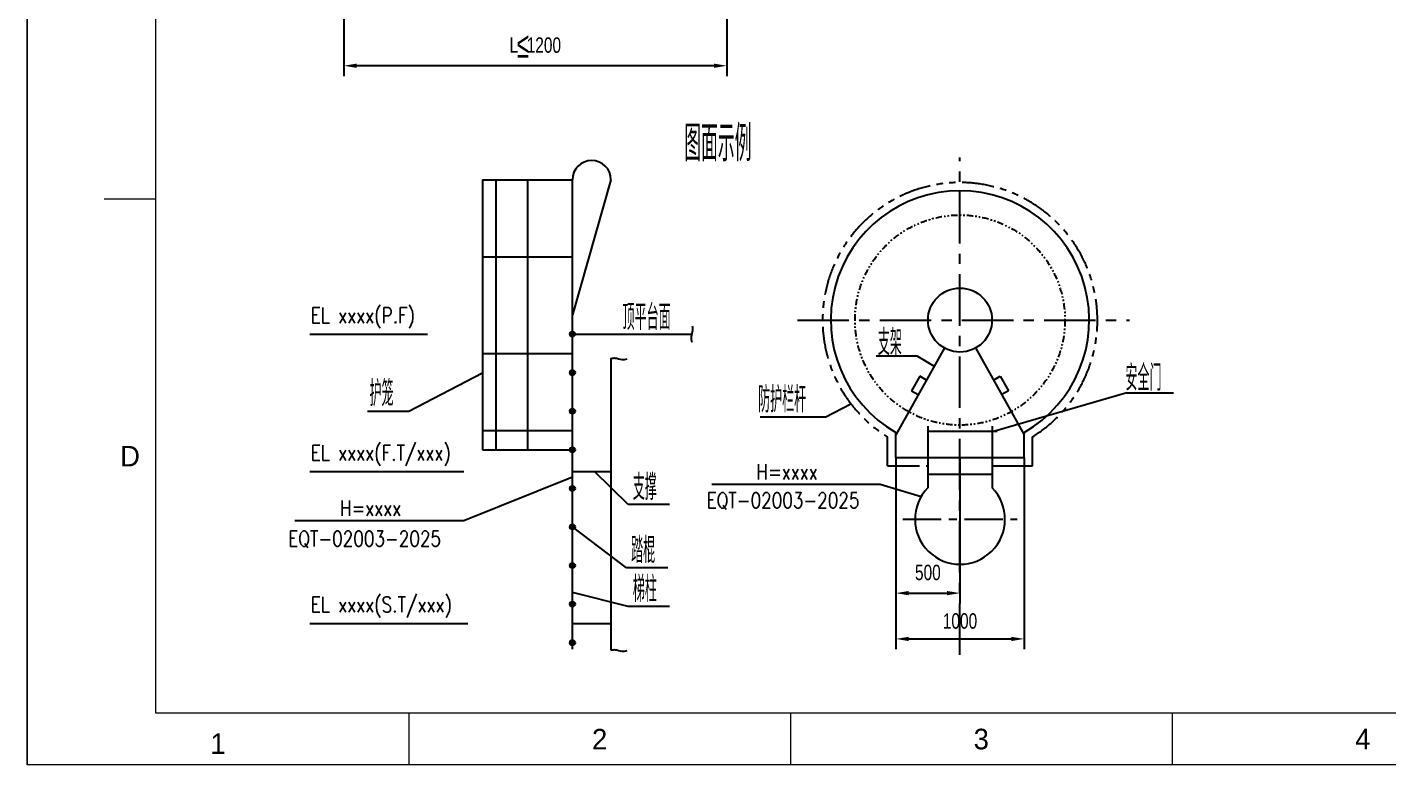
# Model space of a CAD drawing. Extents: x 148 to 221443, y -36682 to 6758.
# Drawn here: x 72653 to 77947, y -12115 to -9247 of the extents above; entities that cross this region are included whole.
import ezdxf
from ezdxf.enums import TextEntityAlignment as Align

# ---------------------------------------------------------------- set-up
doc = ezdxf.new("R2010")
doc.units = 0
doc.header["$LTSCALE"] = 10
doc.header["$MEASUREMENT"] = 0
for name, pattern in [('CENTERX2', [4, 2.5, -0.5, 0.5, -0.5]), ('PHANTOM', [2.5, 1.25, -0.25, 0.25, -0.25, 0.25, -0.25]), ('PHANTOM2', [31.75, 15.875, -3.175, 3.175, -3.175, 3.175, -3.175]), ('PHANTOMS8', [6.1, 2.5, -0.8, 0.6, -0.8, 0.6, -0.8])]:
    doc.linetypes.add(name, pattern=pattern)
for name, color, linetype in [('2', 4, 'Continuous'), ('CENTER', 1, 'CENTERX2'), ('DIM', 4, 'Continuous'), ('RED', 7, 'Continuous'), ('WHITE', 7, 'Continuous')]:
    doc.layers.add(name, color=color, linetype=linetype)
doc.layers.add('2（细实线）', color=3, linetype='Continuous', lineweight=20)
doc.layers.add('图框层', color=7, linetype='Continuous', lineweight=15)
doc.styles.add('HZ', font='ROMS.SHX', dxfattribs={"width": 0.75, "bigfont": 'GBCBIG.SHX'})
doc.styles.get("Standard").update_dxf_attribs({"font": 'wison_e.shx', "width": 0.75, "bigfont": 'wison_c.shx'})
doc.styles.add('XW', font='ROMANS.shx', dxfattribs={"width": 0.85})
doc.dimstyles.new('DIM1', dxfattribs={"dimscale": 20, "dimtxt": 3, "dimasz": 2.5, "dimexe": 2, "dimexo": 0, "dimgap": 1, "dimtad": 0, "dimdec": 0, "dimzin": 0, "dimdsep": 46, "dimtxsty": 'Standard', "dimcen": 2, "dimclrd": 3, "dimclre": 3, "dimclrt": 3, "dimadec": 0, "dimazin": 0, "dimtfac": 0.666667, "dimtdec": 0, "dimtofl": 0, "dimtmove": 2, "dimatfit": 1, "dimfxl": 2, "dimtvp": 1.333333, "dimtolj": 1, "dimtzin": 0, "dimarcsym": 0})

# ---------------------------------------------------------------- blocks, each defined once
blk = doc.blocks.new('*D352')
at = {"layer": 'Defpoints', "color": 0}
for p in [(76032.7, -10920.1), (76282.7, -10920.1), (76282.7, -11447.1)]:
    blk.add_point(p, dxfattribs=at)
at = {"layer": 'DIM', "color": 3, "linetype": 'Continuous', "lineweight": -2}
for p, q in [((76032.7, -10920.1), (76032.7, -11487.1)), ((76282.7, -10920.1), (76282.7, -11487.1)), ((76082.7, -11447.1), (76232.7, -11447.1))]:
    blk.add_line(p, q, dxfattribs=at)
at = {"layer": 'DIM', "color": 3}
for points in [[(76082.7, -11438.8), (76082.7, -11455.4), (76032.7, -11447.1)], [(76232.7, -11455.4), (76232.7, -11438.8), (76282.7, -11447.1)]]:
    blk.add_solid(points, dxfattribs=at)
at = {"layer": 'DIM', "color": 3, "insert": (76157.7, -11367.1), "char_height": 60, "attachment_point": 5}
blk.add_mtext('\\A1;500', dxfattribs=at)
blk = doc.blocks.new('*D353')
at = {"layer": 'Defpoints', "color": 0}
for p in [(76032.7, -10920.1), (76532.7, -10920.1), (76532.7, -11625.1)]:
    blk.add_point(p, dxfattribs=at)
at = {"layer": 'DIM', "color": 3, "linetype": 'Continuous', "lineweight": -2}
for p, q in [((76032.7, -10920.1), (76032.7, -11665.1)), ((76532.7, -10920.1), (76532.7, -11665.1)), ((76082.7, -11625.1), (76482.7, -11625.1))]:
    blk.add_line(p, q, dxfattribs=at)
at = {"layer": 'DIM', "color": 3}
for points in [[(76082.7, -11616.8), (76082.7, -11633.5), (76032.7, -11625.1)], [(76482.7, -11633.5), (76482.7, -11616.8), (76532.7, -11625.1)]]:
    blk.add_solid(points, dxfattribs=at)
at = {"layer": 'DIM', "color": 3, "insert": (76282.7, -11555.8), "char_height": 60, "attachment_point": 5}
blk.add_mtext('\\A1;1000', dxfattribs=at)
blk = doc.blocks.new('*D358')
at = {"layer": 'Defpoints', "color": 0}
for p in [(75375, -8542.3), (73885, -8787.8), (73885, -9396.4)]:
    blk.add_point(p, dxfattribs=at)
at = {"layer": 'WHITE', "color": 3, "linetype": 'Continuous', "lineweight": -2}
for p, q in [((75375, -8542.3), (75375, -9436.4)), ((73885, -8787.8), (73885, -9436.4)), ((75325, -9396.4), (73935, -9396.4))]:
    blk.add_line(p, q, dxfattribs=at)
at = {"layer": 'WHITE', "color": 3}
for points in [[(73935, -9388), (73935, -9404.7), (73885, -9396.4)], [(75325, -9404.7), (75325, -9388), (75375, -9396.4)]]:
    blk.add_solid(points, dxfattribs=at)
at = {"layer": 'WHITE', "color": 3, "insert": (74630, -9316.4), "char_height": 60, "attachment_point": 5}
blk.add_mtext('\\A1;L  1200', dxfattribs=at)
blk = doc.blocks.new('1.5a2')
blk.add_line((16115.88, 9826.58), (16125.88, 9826.58))
at = {"layer": '图框层', "ltscale": 10}
for p, q in [((16100.88, 9716.58), (16100.88, 10136.58)), ((16100.88, 10136.58), (16100.88, 9716.58)), ((16125.88, 9726.58), (16125.88, 10126.58)), ((16981.88, 9726.58), (16125.88, 9726.58)), ((16175.13, 9726.58), (16175.13, 9716.58)), ((16249.38, 9726.58), (16249.38, 9716.58)), ((16323.63, 9726.58), (16323.63, 9716.58)), ((16991.88, 9716.58), (16100.88, 9716.58))]:
    blk.add_line(p, q, dxfattribs=at)
at = {"style": 'HZ'}
for s, p in [('D', (16120.88, 9776.58)), ('2', (16212.25, 9721.58)), ('3', (16286.5, 9721.58)), ('4', (16360.75, 9721.58)), ('1', (16138, 9720.7))]:
    blk.add_text(s, height=4, dxfattribs=at).set_placement(p, align=Align.MIDDLE)

msp = doc.modelspace()

# ---------------------------------------------------------------- hatches: boundary and pattern name
h = msp.add_hatch(color=3)
h.paths.add_polyline_path([(74774.5917, -10429.7795, 0.414213562), (74764.5917, -10439.7795, 0.414213562), (74774.5917, -10449.7795)])
h.paths.add_polyline_path([(74774.5917, -10429.7795), (74774.5917, -10449.7795, 0.414213562), (74784.5917, -10439.7795, 0.414213562)])
h = msp.add_hatch(color=3)
h.paths.add_polyline_path([(74774.5917, -10579.7795, 0.414213562), (74764.5917, -10589.7795, 0.414213562), (74774.5917, -10599.7795)])
h.paths.add_polyline_path([(74774.5917, -10579.7795), (74774.5917, -10599.7795, 0.414213562), (74784.5917, -10589.7795, 0.414213562)])
h = msp.add_hatch(color=3)
h.paths.add_polyline_path([(74774.5917, -10729.7795, 0.414213562), (74764.5917, -10739.7795, 0.414213562), (74774.5917, -10749.7795)])
h.paths.add_polyline_path([(74774.5917, -10729.7795), (74774.5917, -10749.7795, 0.414213562), (74784.5917, -10739.7795, 0.414213562)])
h = msp.add_hatch(color=3)
h.paths.add_polyline_path([(74774.5917, -10879.7795, 0.414213562), (74764.5917, -10889.7795, 0.414213562), (74774.5917, -10899.7795)])
h.paths.add_polyline_path([(74774.5917, -10879.7795), (74774.5917, -10899.7795, 0.414213562), (74784.5917, -10889.7795, 0.414213562)])
h = msp.add_hatch(color=3)
h.paths.add_polyline_path([(74774.5917, -11029.7795, 0.414213562), (74764.5917, -11039.7795, 0.414213562), (74774.5917, -11049.7795)])
h.paths.add_polyline_path([(74774.5917, -11029.7795), (74774.5917, -11049.7795, 0.414213562), (74784.5917, -11039.7795, 0.414213562)])
h = msp.add_hatch(color=3)
h.paths.add_polyline_path([(74774.5917, -11179.7795, 0.414213562), (74764.5917, -11189.7795, 0.414213562), (74774.5917, -11199.7795)])
h.paths.add_polyline_path([(74774.5917, -11179.7795), (74774.5917, -11199.7795, 0.414213562), (74784.5917, -11189.7795, 0.414213562)])
h = msp.add_hatch(color=3)
h.paths.add_polyline_path([(74774.5917, -11329.7795, 0.414213562), (74764.5917, -11339.7795, 0.414213562), (74774.5917, -11349.7795)])
h.paths.add_polyline_path([(74774.5917, -11329.7795), (74774.5917, -11349.7795, 0.414213562), (74784.5917, -11339.7795, 0.414213562)])
h = msp.add_hatch(color=3)
h.paths.add_polyline_path([(74774.5917, -11479.7795, 0.414213562), (74764.5917, -11489.7795, 0.414213562), (74774.5917, -11499.7795)])
h.paths.add_polyline_path([(74774.5917, -11479.7795), (74774.5917, -11499.7795, 0.414213562), (74784.5917, -11489.7795, 0.414213562)])
h = msp.add_hatch(color=3)
h.paths.add_polyline_path([(74774.5917, -11629.7795, 0.414213562), (74764.5917, -11639.7795, 0.414213562), (74774.5917, -11649.7795)])
h.paths.add_polyline_path([(74774.5917, -11629.7795), (74774.5917, -11649.7795, 0.414213562), (74784.5917, -11639.7795, 0.414213562)])

# ---------------------------------------------------------------- linework, layer by layer
at = {"color": 3}
for p, q in [((73752.2286, -10440.074), (74210.4493, -10440.074)), ((74774.5917, -10439.7795), (75238.8044, -10439.7795)), ((74924.5917, -10534.6695), (74924.5917, -11668.8482)), ((76117.3783, -10525.2703), (75956.8839, -10525.2703)), ((76117.3783, -10525.2703), (76182.3818, -10564.2566)), ((74137.6613, -10739.7626), (74424.5917, -10590.7941)), ((76931.6776, -10667.7435), (76417.6785, -10817.3368)), ((76931.6776, -10667.7435), (77113.4437, -10667.7435)), ((73977.2676, -10739.7626), (74137.6613, -10739.7626)), ((75758.0396, -10762.6617), (75858.5547, -10710.9539)), ((75758.0396, -10762.6617), (75504.5581, -10762.6617)), ((73752.2286, -10974.7795), (74352.0304, -10974.7795)), ((74351.8468, -11165.1499), (74774.5917, -10994.3499)), ((74991.5182, -11103.0523), (74859.856, -10974.7795)), ((75316.901, -11023.3526), (75972.5974, -11023.3526)), ((75972.5974, -11023.3526), (76131.5341, -11071.9444)), ((75152.0126, -11103.0523), (74991.5182, -11103.0523)), ((73693.7913, -11165.1499), (74351.8468, -11165.1499)), ((74984.7566, -11348.4511), (74774.5917, -11189.7795)), ((75145.2509, -11348.4511), (74984.7566, -11348.4511)), ((74991.5182, -11499.5801), (74774.5917, -11444.1168)), ((75152.0126, -11499.5801), (74991.5182, -11499.5801)), ((73752.2286, -11564.7795), (74368.0103, -11564.7795))]:
    msp.add_line(p, q, dxfattribs=at)
at = {"color": 3, "linetype": 'PHANTOMS8'}
msp.add_circle((76282.7352, -10385.2565), 408.5435, dxfattribs=at)
at = {"color": 3}
for centre in [(74774.5917, -10439.7795), (74774.5917, -10589.7795), (74774.5917, -10739.7795), (74774.5917, -10889.7795), (74774.5917, -11039.7795), (74774.5917, -11189.7795), (74774.5917, -11339.7795), (74774.5917, -11489.7795), (74774.5917, -11639.7795)]:
    msp.add_circle(centre, 10, dxfattribs=at)
for points in [[(75240.4096, -10408.509), (75241.7474, -10414.1519), (75244.3236, -10428.3848), (75233.7424, -10448.9098), (75237.1874, -10464.207), (75239.3224, -10471.009)], [(74924.5917, -10534.6695), (74930.2347, -10533.3317), (74944.4675, -10530.7555), (74964.9926, -10541.3367), (74980.2898, -10537.8917), (74987.0917, -10535.7567)], [(74924.5917, -11668.8482), (74930.2347, -11667.5105), (74944.4675, -11664.9342), (74964.9926, -11675.5155), (74980.2898, -11672.0704), (74987.0917, -11669.9355)]]:
    msp.add_open_spline(points, degree=3, knots=[36.115468509, 36.115468509, 36.115468509, 36.115468509, 172.312967195, 380.408574628, 546.43088734, 546.43088734, 546.43088734, 546.43088734], dxfattribs=at)
at = {"layer": 'CENTER', "ltscale": 8}
for p, q in [((76282.7352, -11687.1482), (76282.7352, -9752.8508)), ((75650.3295, -10385.2565), (76942.2947, -10385.2565))]:
    msp.add_line(p, q, dxfattribs=at)
at = {"layer": 'RED'}
for p, q in [((74424.5917, -9839.7795), (74774.5917, -9839.7795)), ((74424.5917, -9839.7795), (74424.5917, -10889.7795)), ((74476.0917, -9839.7795), (74476.0917, -10889.7795)), ((74599.5917, -9839.7795), (74599.5917, -10889.7795)), ((74774.5917, -11664.7795), (74774.5917, -9839.7795)), ((74924.5917, -9839.7795), (74774.5917, -10364.7795)), ((74424.5917, -10139.7795), (74774.5917, -10139.7795)), ((74424.5917, -10514.7795), (74774.5917, -10514.7795)), ((76221.8569, -10493.8449), (76032.7352, -10831.1805)), ((76343.6136, -10493.8449), (76532.7352, -10831.1805)), ((76125.9422, -10603.9077), (76094.479, -10660.0284)), ((76151.9709, -10618.5003), (76125.9422, -10603.9077)), ((76413.4996, -10618.5003), (76439.5283, -10603.9077)), ((76439.5283, -10603.9077), (76470.9915, -10660.0284)), ((76094.479, -10660.0284), (76120.5078, -10674.621)), ((76470.9915, -10660.0284), (76444.9627, -10674.621)), ((76157.7352, -10797.3218), (76157.7352, -11037.5791)), ((76407.7352, -10797.3218), (76407.7352, -11037.5791)), ((74424.5917, -10814.7795), (74774.5917, -10814.7795)), ((76032.7352, -10920.0536), (76032.7352, -10821.8799)), ((76157.7352, -10817.3368), (76427.7501, -10817.3368)), ((76532.7352, -10920.0536), (76532.7352, -10821.8799)), ((74424.5917, -10889.7795), (74774.5917, -10889.7795)), ((76032.7352, -10920.0536), (76532.7352, -10920.0536)), ((74774.5917, -10974.7795), (74924.5917, -10974.7795)), ((76157.7352, -10985.0536), (76407.7352, -10985.0536)), ((74774.5917, -11564.7795), (74924.5917, -11564.7795))]:
    msp.add_line(p, q, dxfattribs=at)
at = {"layer": 'RED', "color": 4, "linetype": 'PHANTOM', "ltscale": 10}
for p, q in [((76000.7352, -10952.0536), (76000.7352, -10839.6615)), ((76564.7352, -10952.0536), (76564.7352, -10839.6615)), ((76000.7352, -10952.0536), (76157.7352, -10952.0536))]:
    msp.add_line(p, q, dxfattribs=at)
at = {"layer": 'RED', "color": 4, "linetype": 'PHANTOM2', "ltscale": 10}
msp.add_line((76407.7352, -10952.0536), (76564.7352, -10952.0536), dxfattribs=at)
at = {"layer": 'RED'}
msp.add_circle((76282.7352, -10385.2565), 124.4894, dxfattribs=at)
for centre, radius, start, end in [((74849.5917, -9839.7795), 75, 0, 180), ((76282.7352, -10385.2565), 503.1302, 299.794411, 240.205589), ((76282.7352, -11160.0536), 175, 135.5846914, 44.4153086)]:
    msp.add_arc(centre, radius, start, end, dxfattribs=at)
at = {"layer": 'RED', "color": 4, "linetype": 'PHANTOM', "ltscale": 10}
msp.add_arc((76282.7352, -10385.2565), 534.7971, 301.8233958, 238.1766042, dxfattribs=at)
at = {"layer": 'WHITE', "color": 7, "linetype": 'Continuous'}
msp.add_line((76462.9518, -10710.1452), (76462.9518, -10710.1452), dxfattribs=at)
at = {"layer": 'WHITE', "color": 7, "linetype": 'CENTERX2', "ltscale": 6}
msp.add_line((76059.8422, -11160.0536), (76505.6283, -11160.0536), dxfattribs=at)

# ---------------------------------------------------------------- block references
at = {"layer": '2（细实线）', "xscale": 20, "yscale": 20, "zscale": 20}
msp.add_blockref('1.5a2', (-249364.5209, -206446.0395), dxfattribs=at)

# ---------------------------------------------------------------- texts
at = {"color": 3}
for s, height, style, width, p in [('图面示例', 140, 'HZ', 0.65, (75209.5734, -9768.2033)), ('EL xxxx(P.F)', 60, 'XW', 0.8, (73756.6587, -10396.9292)), ('护笼', 100, 'HZ', 0.65, (73985.0161, -10720.4109)), ('防护栏杆', 100, 'HZ', 0.65, (75497.1337, -10744.3748)), ('EL xxxx(F.T/xxx)', 60, 'XW', 0.8, (73756.6587, -10931.6347)), ('  H=xxxx', 60, 'XW', 0.8, (75424.8712, -11005.0275)), ('支撑', 100, 'HZ', 0.65, (75009.5413, -11084.7654)), ('EQT-02003-2025', 60, 'XW', 0.8, (75297.0283, -11116.2398)), ('  H=xxxx', 60, 'XW', 0.8, (73804.1206, -11146.8248)), ('EQT-02003-2025', 60, 'XW', 0.8, (73668.8986, -11265.3476)), ('踏棍', 100, 'HZ', 0.65, (75002.7797, -11330.1642)), ('梯柱', 100, 'HZ', 0.65, (75009.5413, -11481.2931)), ('EL xxxx(S.T/xxx)', 60, 'XW', 0.8, (73756.6587, -11521.6347))]:
    msp.add_text(s, height=height, dxfattribs=dict(at, style=style, width=width)).set_placement(p)
at = {"layer": '2', "color": 3, "linetype": 'Continuous', "style": 'HZ', "width": 0.65}
for s, p in [('≤', (74558.5797, -9364.5302)), ('顶平台面', (74969.7182, -10424.3472)), ('支架', (75963.0095, -10521.9261)), ('安全门', (76926.4679, -10659.9339))]:
    msp.add_text(s, height=100, dxfattribs=at).set_placement(p)

# ---------------------------------------------------------------- dimensions: what is measured, and where the dimension line sits
at = {"layer": 'DIM', "color": 1, "linetype": 'Continuous'}
dim = msp.add_linear_dim(base=(76282.7352, -11447.0941), p1=(76032.7352, -10920.0536), p2=(76282.7352, -10920.0536), text='500', dimstyle='DIM1', dxfattribs=at)
dim.commit()
dim.dimension.update_dxf_attribs({"geometry": '*D352', "text_midpoint": (76157.7352, -11367.0941)})
dim = msp.add_linear_dim(base=(76532.7352, -11625.1283), p1=(76032.7352, -10920.0536), p2=(76532.7352, -10920.0536), text='1000', dimstyle='DIM1', dxfattribs=at)
dim.commit()
dim.dimension.update_dxf_attribs({"geometry": '*D353', "text_midpoint": (76282.7352, -11555.815), "dimtype": 160})
at = {"layer": 'WHITE', "color": 7, "linetype": 'Continuous'}
dim = msp.add_linear_dim(base=(73885.0184, -9396.3645), p1=(75375.0184, -8542.2706), p2=(73885.0184, -8787.7889), text='L  1200', dimstyle='DIM1', dxfattribs=at)
dim.commit()
dim.dimension.update_dxf_attribs({"geometry": '*D358', "text_midpoint": (74630.0184, -9316.3645)})

doc.saveas('drawing.dxf')
